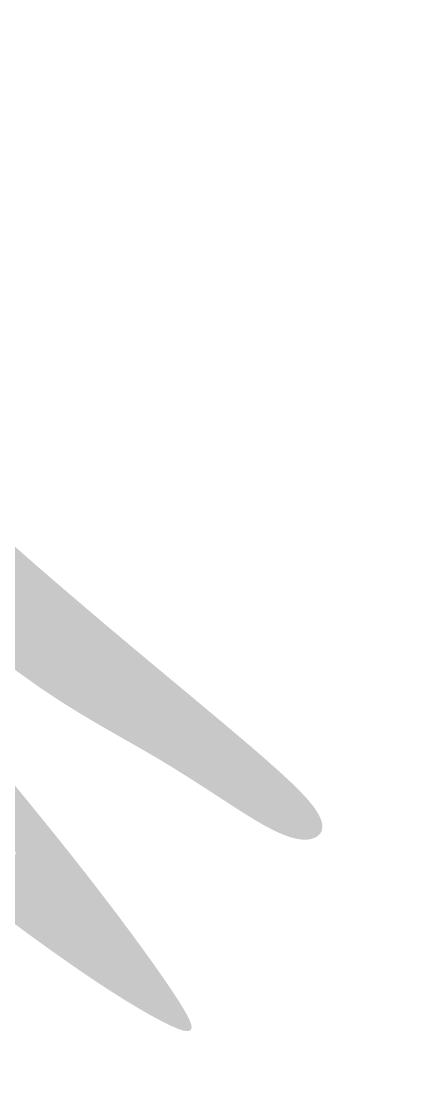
# Model space of a CAD drawing. Header units: millimetres. Extents: x -754 to 578, y -31 to 612.
# Drawn here: x -564.42 to -559.64, y 389.84 to 402.8 of the extents above; entities that cross this region are included whole.
import ezdxf

# ---------------------------------------------------------------- set-up
doc = ezdxf.new("R2010")
doc.units = ezdxf.units.MM
doc.layers.add('Images', color=7, linetype='Continuous')
doc.layers.add('magpiefill', color=3, linetype='Continuous')
picture_1 = doc.add_image_def('image14.jpg', size_in_pixel=(520, 700))

msp = doc.modelspace()

# ---------------------------------------------------------------- hatches: boundary and pattern name
at = {"layer": 'magpiefill'}
h = msp.add_hatch(color=253, dxfattribs=at)
h.dxf.hatch_style = 1
h.paths.add_polyline_path([(-563.4687173601025, 395.4915434874584), (-563.8463086087934, 395.8130237720737), (-564.2279302690789, 396.1424078355257), (-564.6072051183548, 396.4755653025435), (-564.8175948065453, 396.6645212823427), (-564.8051742766304, 396.4547029154165), (-564.8539996046636, 396.3381798015208), (-564.9550298495784, 396.3013909353268), (-565.0992240703075, 396.3307753115063), (-565.2775413257834, 396.4127719247314), (-565.4809406749395, 396.533819769673), (-565.7003811767086, 396.6803578410028), (-565.9268218900232, 396.8388251333932), (-566.1525841475582, 396.9982097654473), (-566.3754383769553, 397.1576963515005), (-566.5945172795975, 397.3190186298192), (-566.8089535568687, 397.4839103386702), (-567.017879910152, 397.654105216321), (-567.2204290408306, 397.8313370010382), (-567.4157336502881, 398.0173394310885), (-567.6029264399076, 398.2138462447393), (-567.7814207085247, 398.4218645415953), (-567.9517521447808, 398.639494866616), (-568.1147370347697, 398.8641111260982), (-568.2711916645848, 399.0930872263388), (-568.4219323203197, 399.3237970736349), (-568.5677752880681, 399.5536145742839), (-568.7095368539235, 399.7799136345826), (-568.8480333039796, 400.0000681608286), (-568.9805784603728, 400.2093478816026), (-569.0904762894133, 400.3946058146238), (-569.1575282934535, 400.5405907998951), (-569.1615359748465, 400.6320516774198), (-569.0823008359453, 400.6537372872014), (-568.8996243791022, 400.5903964692421), (-568.5933081066705, 400.4267780635463), (-568.1431535210035, 400.1476309101162), (-568.2376288065623, 400.260301059731), (-568.5586920330799, 400.6442327386952), (-568.880455850127, 401.0256472356949), (-569.2021334400524, 401.3992181712243), (-569.5229379852051, 401.7596191657764), (-569.8420826679343, 402.1015238398462), (-570.1587806705886, 402.4196058139272), (-570.2134026763708, 402.3104165330873), (-569.9696739745959, 402.0059071681868), (-569.8478082774533, 401.7013978032863), (-570.1522841544308, 401.4405503273068), (-569.980061686241, 401.1894867414084), (-569.7968497845691, 400.9201836005699), (-569.6052970332707, 400.6362081278395), (-569.4080520162019, 400.341127546266), (-569.2077633172186, 400.0385090788981), (-569.0070795201767, 399.731919948785), (-568.8086492089323, 399.4249273789748), (-568.6151209673411, 399.121098592516), (-568.4284341040313, 398.823317037337), (-568.2476908267174, 398.5317310608826), (-568.0712840678867, 398.2458052354797), (-568.0550817407488, 398.2196093474171), (-567.4586512310602, 397.6349046686934), (-566.9303559843487, 397.1151523427465), (-566.4620658074413, 396.6550071480832), (-566.0456505071653, 396.2491238632107), (-565.6729798903481, 395.8921572666355), (-565.335923763817, 395.5787621368648), (-565.0263519343996, 395.3035932524052), (-564.7361342089224, 395.061305391764), (-564.4584231509951, 394.8468450445922), (-564.1915023513524, 394.6563255451191), (-563.9349381575112, 394.4861519387185), (-563.688296916988, 394.3327292707639), (-563.4511449772995, 394.1924625866289), (-563.2230486859623, 394.0617569316875), (-563.0035743904938, 393.9370173513131), (-562.7922884384099, 393.8146488908791), (-562.5889569971781, 393.6919957034744), (-562.3941455140683, 393.5701583730491), (-562.2086192563015, 393.4511765912688), (-562.0331434910978, 393.3370900497979), (-561.8684834856776, 393.2299384403024), (-561.715404507262, 393.1317614544465), (-561.5746718230711, 393.0445987838963), (-561.4470507003255, 392.9704901203162), (-561.3330173067069, 392.9109482351424), (-561.2318914117415, 392.8653782188914), (-561.1427036854166, 392.8326582418503), (-561.0644847977194, 392.8116664743067), (-560.9962654186371, 392.8012810865476), (-560.9370762181574, 392.8003802488607), (-560.8859478662672, 392.8078421315328), (-560.8419110329537, 392.8225449048508), (-560.8044300364545, 392.843630198632), (-560.7747037880066, 392.8712934808071), (-560.7543648470972, 392.9059936788375), (-560.7450457732135, 392.9481897201837), (-560.7483791258429, 392.9983405323063), (-560.7659974644722, 393.0569050426667), (-560.7995333485891, 393.1243421787248), (-560.8506193376802, 393.2011108679418), (-560.9209645200721, 393.287984491005), (-561.012584099445, 393.3869942415089), (-561.1275698083185, 393.5004857662747), (-561.2680133792124, 393.6308047121234), (-561.4360065446456, 393.7802967258762), (-561.6336410371382, 393.9513074543542), (-561.8630085892095, 394.1461825443783), (-562.1262009333786, 394.3672676427701), (-562.4238983096444, 394.6158290593354), (-562.7511349879237, 394.8888157558187), (-563.1015337456109, 395.1820973569498)])
h = msp.add_hatch(color=253, dxfattribs=at)
h.dxf.hatch_style = 1
h.paths.add_polyline_path([(-563.6031410987353, 392.346829576206), (-563.8023060251277, 392.6006261816918), (-564.010773168337, 392.8618761389679), (-564.226841942654, 393.1290411859017), (-564.448726735147, 393.4006935446554), (-564.674641932885, 393.6754054373915), (-564.9028019229366, 393.9517490862721), (-564.9979984622386, 394.0669029341567), (-565.0090945153354, 393.8864837048444), (-564.9664699439035, 393.6804931008804), (-564.8864110567752, 393.4592142215605), (-564.7849523058226, 393.237025301467), (-564.6781281429186, 393.0283045751834), (-564.5819730199354, 392.8474302772923), (-564.5125213887457, 392.7087806423771), (-564.4858077012217, 392.6267339050204), (-564.5135954468059, 392.6114787023192), (-564.5905642652227, 392.6564452814276), (-564.7071228337657, 392.7508742920146), (-564.853679829729, 392.8840063837478), (-565.0206439304071, 393.0450822062959), (-565.1984238130935, 393.2233424093271), (-565.3774281550831, 393.4080276425099), (-565.5480656336694, 393.5883785555121), (-565.702870661194, 393.7558539570642), (-565.8428805901875, 393.9107852921392), (-565.971258508229, 394.0557221647726), (-566.091167502896, 394.193214178999), (-566.2057706617674, 394.3258109388536), (-566.3182310724212, 394.4560620483722), (-566.4317118224359, 394.5865171115887), (-566.5493759993896, 394.7197257325391), (-566.6736129252571, 394.8574556364996), (-566.8037168595991, 394.9983470337141), (-566.9382082963722, 395.1402582556685), (-567.0756077295335, 395.2810476338483), (-567.2144356530399, 395.4185734997392), (-567.353212560848, 395.5506941848263), (-567.4904589469153, 395.6752680205958), (-567.6246953051981, 395.7901533385331), (-567.7545611673409, 395.8939308594573), (-567.8791722157357, 395.98807086152), (-567.997763170462, 396.0747660122069), (-568.1095687515999, 396.1562089790037), (-568.2138236792285, 396.2345924293955), (-568.3097626734273, 396.3121090308676), (-568.3966204542759, 396.3909514509063), (-568.4736317418535, 396.4733123569957), (-568.5404904218638, 396.5610699628093), (-568.5987270425063, 396.6548446667692), (-568.6503313176042, 396.7549424134851), (-568.6972929609809, 396.8616691475662), (-568.7416016864596, 396.9753308136225), (-568.7852472078638, 397.096233356263), (-568.8302192390166, 397.2246827200976), (-568.8785074937417, 397.3609848497355), (-568.9317785673912, 397.5053097133308), (-568.9904065814344, 397.6572833732115), (-569.054442538869, 397.8163959152499), (-569.1239374426935, 397.9821374253189), (-569.1989422959055, 398.1539979892904), (-569.2795081015037, 398.3314676930369), (-569.3656858624857, 398.5140366224308), (-569.45752658185, 398.7011948633448), (-569.55467317927, 398.8929937799081), (-569.6551362411227, 399.091729849279), (-569.7565182704601, 399.3002608268736), (-569.8564217703347, 399.521444468107), (-569.9524492437989, 399.7581385283946), (-570.0422031939047, 400.0132007631522), (-570.1232861237049, 400.2894889277958), (-570.1933005362515, 400.5898607777398), (-570.639931270115, 400.4224584707043), (-570.295735119341, 399.781494334802), (-569.9781542172095, 399.1622275180199), (-569.684173513713, 398.5640934372458), (-569.4107779588433, 397.9865275093674), (-569.1549525025929, 397.4289651512723), (-568.9136820949539, 396.8908417798483), (-568.6839516859185, 396.3715928119829), (-568.6048761293815, 396.1925192855218), (-568.2641591554249, 395.9177747558045), (-567.9758644911037, 395.6533707725413), (-567.7331737597298, 395.3996658306795), (-567.5292685846156, 395.1570184251669), (-567.3573305890724, 394.9257870509506), (-567.2105413964126, 394.7063302029788), (-567.0820826299481, 394.4990063761978), (-566.9651359129911, 394.3041740655559), (-566.8537259104163, 394.1218643082781), (-566.7452494533536, 393.9507983107011), (-566.637946414496, 393.7893698214385), (-566.5300566665356, 393.6359725891051), (-566.4198200821658, 393.4890003623146), (-566.3054765340794, 393.3468468896818), (-566.1852658949687, 393.2079059198205), (-566.0574280375267, 393.0705712013447), (-565.9206832571407, 392.9335381860602), (-565.7756735399729, 392.7967091385359), (-565.6235212948802, 392.6602880265326), (-565.4653489307192, 392.5244788178101), (-565.3022788563468, 392.3894854801287), (-565.1354334806197, 392.2555119812492), (-564.9659352123944, 392.1227622889315), (-564.7949064605281, 391.9914403709362), (-564.6234781322601, 391.8618521800755), (-564.4528151283623, 391.7347116093696), (-564.2840908479898, 391.610834536891), (-564.1184786902973, 391.4910368407114), (-563.9571520544397, 391.3761343989039), (-563.8012843395721, 391.2669430895402), (-563.6520489448491, 391.1642787906927), (-563.5106192694255, 391.0689573804335), (-563.3779476370236, 390.9816077646304), (-563.2541020696316, 390.9021109603319), (-563.138929513806, 390.8301610123823), (-563.0322769161024, 390.7654519656254), (-562.933991223077, 390.7076778649053), (-562.8439193812853, 390.6565327550662), (-562.7619083372834, 390.6117106809521), (-562.6878050376274, 390.5729056874067), (-562.6214479262566, 390.539871309871), (-562.562641436645, 390.512599046173), (-562.5111814996508, 390.4911398847372), (-562.4668640461315, 390.4755448139882), (-562.4294850069454, 390.4658648223505), (-562.3988403129498, 390.4621508982488), (-562.374725895003, 390.4644540301077), (-562.3569376839627, 390.472825206352), (-562.3455862201915, 390.4876808611585), (-562.3420404820696, 390.5108992117165), (-562.3479840574822, 390.5447239209656), (-562.3651005343153, 390.591398651848), (-562.395073500453, 390.6531670673038), (-562.4395865437813, 390.7322728302744), (-562.500323252185, 390.8309596037008), (-562.5789672135495, 390.9514710505235), (-562.6767088428454, 391.0953284425931), (-562.7927658633863, 391.2611634873948), (-562.9258628255714, 391.4468855013241), (-563.0747242797997, 391.6504038007746), (-563.2380747764705, 391.8696277021423), (-563.4146388659825, 392.1024665218209)])

# ---------------------------------------------------------------- pictures from other files: only their frames are drawn
at = {"layer": 'Images'}
image = msp.add_image(picture_1, insert=(-628.7007281655219, 314.8202036448919), size_in_units=(220.62857142857138, 297), dxfattribs=at)
image.dxf.flags = 7

doc.saveas('drawing.dxf')
